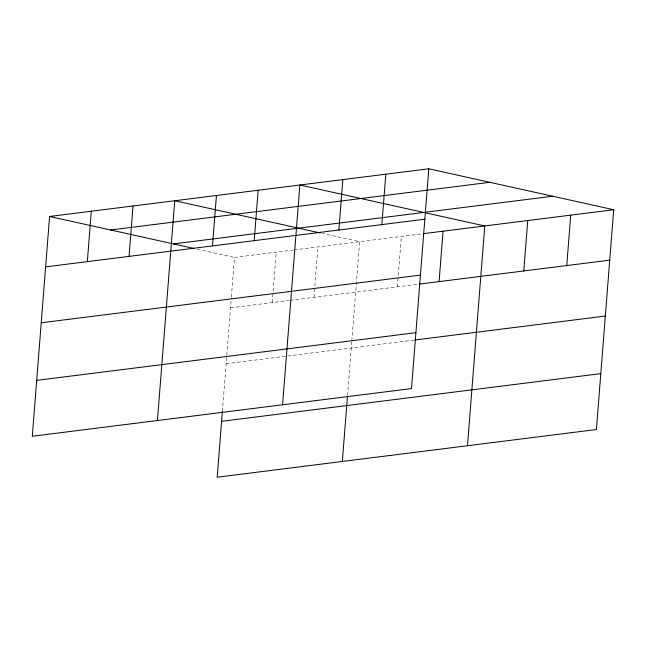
<?xml version="1.0" encoding="UTF-8"?>
<svg xmlns="http://www.w3.org/2000/svg" width="646" height="646" viewBox="0 0 646 646"><rect width="100%" height="100%" fill="white"/><g stroke="black" fill="none" stroke-linecap="round" stroke-linejoin="round"><path stroke-width="0.48" stroke-dasharray="3.23 2.42" d="M222.385 411.381L231.308 297.943M231.389 296.958L234.498 257.423L293.098 250.05M272.249 302.586L276.213 252.174M313.956 297.338L317.929 246.934M347.524 395.651L351.739 342M351.82 341.007L359.636 241.685L322.241 233.4M397.379 286.848L401.352 236.444M294.091 249.929L422.201 233.82M230.533 307.827L289.133 300.463M290.127 300.342L418.237 284.232M226.132 363.722L286.719 356.108M287.712 355.986L413.836 340.127M197.103 249.138L234.498 257.423"/><path stroke-width="0.97" d="M428.799 168.792L49.597 216.475L32.3 436.26L411.502 388.577L428.799 168.792L613.7 209.74L596.403 429.525L217.201 477.208L222.385 411.381M87.339 261.638L91.312 211.226M129.055 256.389L133.019 205.985M157.438 420.522L174.735 200.736L320.271 232.964M212.477 245.9L216.442 195.496M254.193 240.659L258.158 190.247M282.568 404.792L299.865 185.006L484.775 225.955L467.478 445.74M338.875 230.008L342.84 179.596M342.34 461.47L347.443 396.644M381.851 224.606L385.824 174.194M439.094 281.608L443.059 231.195M523.785 270.957L527.75 220.544M566.76 265.554L570.725 215.142M110.619 229.984L489.813 182.309M173.483 243.905L552.685 196.231M45.632 266.879L424.826 219.204M423.195 233.69L613.7 209.74M41.231 322.774L420.433 275.099M419.23 284.103L609.735 260.152M36.701 380.365L415.895 332.682M414.829 339.998L605.334 316.047M221.602 421.313L600.804 373.63M49.597 216.475L194.147 248.484"/></g></svg>
